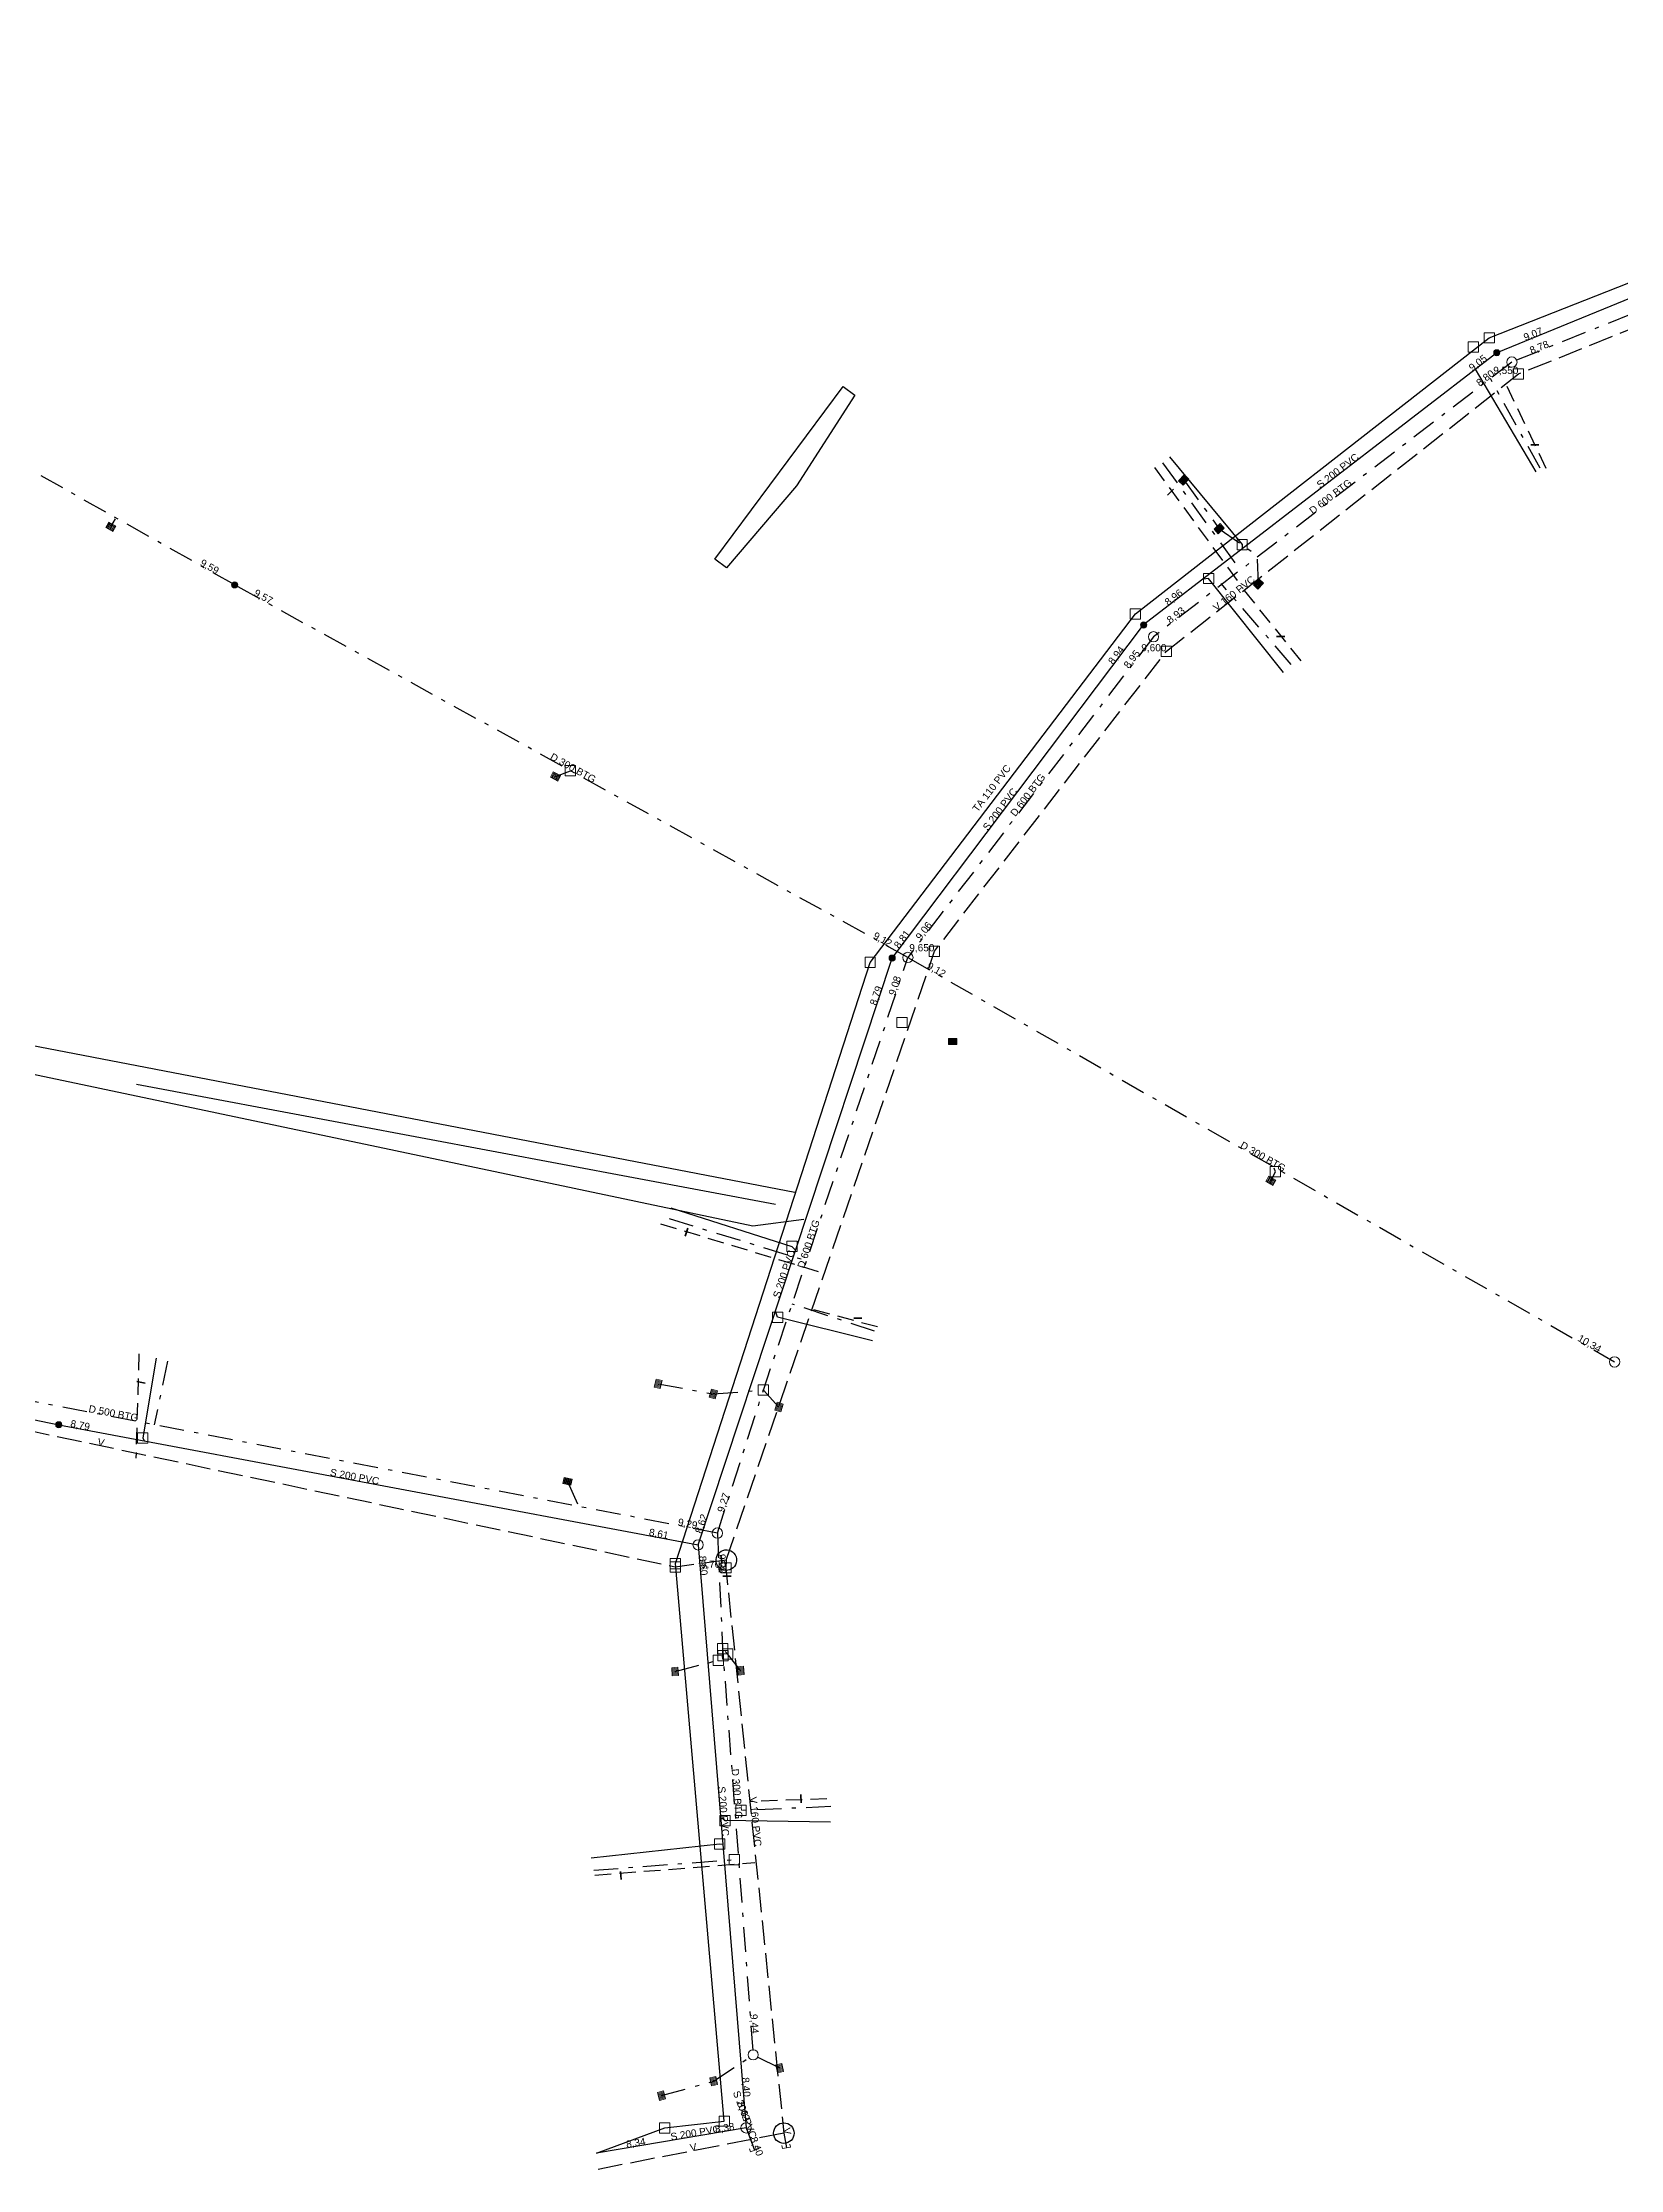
# Model space of a CAD drawing. Header units: metres. Extents: x 119005 to 120452, y 6146783 to 6149515.
# Drawn here: x 119443 to 119596.4, y 6148444.4 to 6148651.2 of the extents above; entities that cross this region are included whole.
import ezdxf
from ezdxf.enums import TextEntityAlignment as Align

# ---------------------------------------------------------------- set-up
doc = ezdxf.new("R2010")
doc.units = ezdxf.units.M
doc.header["$LTSCALE"] = 0.4
for name, pattern in [('Heldragen__fast_', [0]), ('Heldragen__skalber__', [0]), ('Streck_prick__fast_', [12, 6, -2.5, 1, -2.5]), ('Streckad', [8, 6, -2]), ('Streckad2', [6, 4, -2])]:
    doc.linetypes.add(name, pattern=pattern)
for name, color, linetype in [('51_B-ledn-D', 83, 'BDAG'), ('51_B-ledn-S', 243, 'BSPILL'), ('51_B-ledn-V', 173, 'BV'), ('AD_LINE', 83, 'Streck_prick__fast_'), ('D_LINE', 83, 'Streck_prick__fast_'), ('D_TEXT', 7, 'Continuous'), ('DIB_POINT', 83, 'Continuous'), ('DNB_POINT', 83, 'Continuous'), ('DPL_POINT', 83, 'Continuous'), ('DRB_POINT', 83, 'Continuous'), ('S_LINE', 243, 'Heldragen__fast_'), ('S_TEXT', 7, 'Continuous'), ('SD_LINE', 83, 'Streck_prick__fast_'), ('SIB_POINT', 243, 'Continuous'), ('SNB_POINT', 243, 'Continuous'), ('SPL_POINT', 243, 'Continuous'), ('SPP_POINT', 243, 'Continuous'), ('SS_LINE', 243, 'Heldragen__fast_'), ('SV_LINE', 173, 'Streckad2'), ('TA_LINE', 243, 'S-TRYCKLEDN'), ('TA_TEXT', 7, 'Continuous'), ('TPL_POINT', 243, 'Continuous'), ('TSKÄRTL_LINE', 7, 'Heldragen__fast_'), ('V_LINE', 173, 'Streckad'), ('V_TEXT', 7, 'Continuous'), ('VAG_POINT', 173, 'Continuous'), ('VAV_POINT', 173, 'Continuous'), ('VBP_POINT', 173, 'Continuous'), ('VPL_POINT', 173, 'Continuous'), ('VPL_TEXT', 173, 'Continuous'), ('VPP_POINT', 173, 'Continuous'), ('VSV_POINT', 173, 'Continuous')]:
    doc.layers.add(name, color=color, linetype=linetype)
doc.styles.add('ISO', font='iso.shx')
doc.styles.add('Standard_CAD', font='ARIAL.TTF', dxfattribs={"height": 0.2})
doc.linetypes.add('BDAG', pattern='A,5,-1.5,1,-1.5,5,["/",ISO,S=2,R=0,X=-1,Y=-1],5,-1.5,1,-1.5,5', length=28)
doc.linetypes.add('BSPILL', pattern='A,10,["/",ISO,S=2,R=0,X=-1,Y=-1],20', length=30)
doc.linetypes.add('BV', pattern='A,3,-2,3,["/",ISO,S=2,R=0,X=-1,Y=-1],3,-2,6,-2,3', length=24)
doc.linetypes.add('S-TRYCKLEDN', pattern='A,10,0,["V",ISO,S=2,R=90,X=0,Y=-0.571]', length=10)

# ---------------------------------------------------------------- blocks, each defined once
blk = doc.blocks.new('Rektangel')
at = {"color": 0, "linetype": 'Heldragen__skalber__', "lineweight": 0, "flags": 128}
blk.add_lwpolyline([(-0.5, -0.5), (-0.5, 0.5), (0.5, 0.5), (0.5, -0.5), (-0.5, -0.5)], dxfattribs=at)
blk = doc.blocks.new('DRB')
blk.add_hatch(color=0).paths.add_polyline_path([(0.3, 0.3), (0.3, -0.3)], flags=0)
at = {"color": 0, "linetype": 'Heldragen__skalber__', "lineweight": 0, "flags": 128}
for points in [[(-0.4, -0.3), (-0.4, 0.3), (0.4, 0.3), (0.4, -0.3), (-0.4, -0.3)], [(-0.3, 0.3), (-0.3, -0.3)], [(-0.2, 0.3), (-0.2, -0.3)], [(-0.1, 0.3), (-0.1, -0.3)], [(0, 0.3), (0, -0.3)], [(0.1, 0.3), (0.1, -0.3)], [(0.2, 0.3), (0.2, -0.3)], [(0.3, 0.3), (0.3, -0.3), (0.3, 0.3)]]:
    blk.add_lwpolyline(points, dxfattribs=at)
blk = doc.blocks.new('Ventil')
at = {"color": 0, "linetype": 'Heldragen__skalber__', "lineweight": 35, "flags": 128}
blk.add_lwpolyline([(-0.4, 0), (0.4, 0)], dxfattribs=at)
blk = doc.blocks.new('SIB')
blk.add_hatch(color=0).paths.add_polyline_path([(0.3, 0, 1), (-0.3, 0, 1)], flags=0)
at = {"color": 0, "linetype": 'Heldragen__skalber__', "lineweight": 0, "flags": 128}
blk.add_lwpolyline([(0.3, 0, 1), (-0.3, 0, 1), (0.3, 0)], format="xyb", dxfattribs=at)
blk = doc.blocks.new('DIB')
blk.add_hatch(color=0).paths.add_polyline_path([(0.3, 0, 1), (-0.3, 0, 1)], flags=0)
at = {"color": 0, "linetype": 'Heldragen__skalber__', "lineweight": 0, "flags": 128}
blk.add_lwpolyline([(0.3, 0, 1), (-0.3, 0, 1), (0.3, 0)], format="xyb", dxfattribs=at)
blk = doc.blocks.new('NB')
at = {"color": 0, "linetype": 'Heldragen__skalber__', "lineweight": 0}
blk.add_circle((0, 0), 0.5, dxfattribs=at)
blk = doc.blocks.new('Propp')
at = {"color": 0, "linetype": 'Heldragen__skalber__', "lineweight": 9, "flags": 128}
blk.add_lwpolyline([(-0.4, -0.3), (-0.4, 0), (0.4, 0), (0.4, -0.3)], dxfattribs=at)
blk = doc.blocks.new('Cirkel')
blk.add_ellipse((0, 0), major_axis=(0.5, 0), ratio=1)
blk = doc.blocks.new('VBP')
blk.add_hatch(color=0).paths.add_polyline_path([(0.4, -0.3), (-0.4, -0.3), (-0.4, 0.3), (0.4, 0.3)], flags=0)
at = {"color": 0, "linetype": 'Heldragen__skalber__', "lineweight": 0, "flags": 128}
blk.add_lwpolyline([(0.4, -0.3), (-0.4, -0.3), (-0.4, 0.3), (0.4, 0.3), (0.4, -0.3)], dxfattribs=at)

msp = doc.modelspace()

# ---------------------------------------------------------------- linework, layer by layer
at = {"layer": '51_B-ledn-D', "flags": 128}
msp.add_lwpolyline([(119516.12, 6148539.41), (119405.5, 6148560.69), (119398.49, 6148561)], dxfattribs=at)
at = {"layer": '51_B-ledn-S', "flags": 128}
msp.add_lwpolyline([(119452.11, 6148549.94), (119514.24, 6148538.27)], dxfattribs=at)
at = {"layer": '51_B-ledn-V', "flags": 128}
msp.add_lwpolyline([(119516.99, 6148536.78), (119512.03, 6148536.11), (119402.41, 6148559.23), (119394.56, 6148559.85)], dxfattribs=at)
at = {"layer": 'AD_LINE', "flags": 128}
for points in [[(119553.91, 6148608.65), (119557.35, 6148603.91)], [(119449.63, 6148604.1), (119450.09, 6148604.87)], [(119557.35, 6148603.91), (119561.08, 6148601.31)], [(119561.17, 6148598.54), (119561.08, 6148601.31)], [(119492.85, 6148579.83), (119494.31, 6148580.39)], [(119562.38, 6148540.52), (119562.82, 6148541.42), (119562.69, 6148541.75)], [(119502.83, 6148520.81), (119508.18, 6148519.82)], [(119508.18, 6148519.82), (119513.05, 6148520.19)], [(119514.56, 6148518.54), (119513.05, 6148520.19)], [(119494.01, 6148511.32), (119495.08, 6148508.9)], [(119510.86, 6148492.92), (119509.58, 6148494.55), (119509.08, 6148495.07)], [(119504.47, 6148492.84), (119508.67, 6148493.94), (119509.14, 6148494.38)], [(119508.22, 6148453.03), (119512.06, 6148455.59)], [(119514.64, 6148454.3), (119512.06, 6148455.59)], [(119503.15, 6148451.62), (119508.22, 6148453.03)]]:
    msp.add_lwpolyline(points, dxfattribs=at)
at = {"layer": 'D_LINE', "flags": 128}
for points in [[(119655.29, 6148648.01), (119622.69, 6148634.92), (119585.81, 6148620.11)], [(119461.67, 6148598.45), (119399.99, 6148633.22)], [(119585.81, 6148620.11), (119550.97, 6148593.41)], [(119527.1, 6148562.24), (119494.3, 6148580.39), (119461.67, 6148598.45)], [(119550.97, 6148593.41), (119527.1, 6148562.24)], [(119508.58, 6148506.3), (119513.05, 6148520.19), (119527.1, 6148562.24)], [(119527.1, 6148562.24), (119595.79, 6148522.93)], [(119508.58, 6148506.3), (119397.97, 6148527.58), (119390.95, 6148527.89)], [(119508.58, 6148506.3), (119509.09, 6148495.07), (119509.14, 6148494.38), (119512.06, 6148455.59)]]:
    msp.add_lwpolyline(points, dxfattribs=at)
at = {"layer": 'S_LINE', "flags": 128}
for points in [[(119624.23, 6148637.32), (119584.34, 6148621.01)], [(119584.34, 6148621.01), (119550.01, 6148594.56)], [(119525.57, 6148562.18), (119550.01, 6148594.56)], [(119506.71, 6148505.15), (119525.57, 6148562.18)], [(119388.93, 6148527.2), (119396.19, 6148526.85), (119444.57, 6148516.82)], [(119444.57, 6148516.82), (119506.71, 6148505.15)], [(119506.71, 6148505.15), (119511.37, 6148448.49)], [(119511.37, 6148448.49), (119496.82, 6148446.04)], [(119511.37, 6148448.49), (119512.19, 6148446.31)]]:
    msp.add_lwpolyline(points, dxfattribs=at)
at = {"layer": 'SD_LINE', "flags": 128}
for points in [[(119588.55, 6148609.79), (119583.72, 6148618.51)], [(119551.85, 6148610.32), (119559.33, 6148599.99)], [(119564.36, 6148590.7), (119557.55, 6148598.58)], [(119503.9, 6148536.86), (119517.26, 6148532.77)], [(119523.86, 6148525.92), (119515.85, 6148528.56)], [(119455.14, 6148523.02), (119453.84, 6148516.83)], [(119519.62, 6148479.71), (119510.88, 6148479.34), (119510.24, 6148479.75)], [(119496.56, 6148473.53), (119510.24, 6148474.57), (119510.61, 6148474.9)]]:
    msp.add_lwpolyline(points, dxfattribs=at)
at = {"layer": 'SS_LINE', "flags": 128}
for points in [[(119588.17, 6148609.44), (119582.27, 6148619.42)], [(119552.54, 6148610.9), (119559.59, 6148602.37), (119559.6, 6148601.95)], [(119563.6, 6148589.95), (119556.32, 6148599.07), (119555.8, 6148599.02)], [(119504.07, 6148537.9), (119515.83, 6148534.16), (119516.18, 6148533.79)], [(119523.65, 6148524.98), (119514.44, 6148527.27), (119514.22, 6148527.86)], [(119454.02, 6148523.3), (119452.73, 6148515.54), (119452.86, 6148515.27)], [(119519.57, 6148478.2), (119509.32, 6148478.36), (119509.03, 6148478.58)], [(119496.31, 6148474.74), (119508.8, 6148476.08), (119509.13, 6148476.06)]]:
    msp.add_lwpolyline(points, dxfattribs=at)
at = {"layer": 'SV_LINE', "flags": 128}
for points in [[(119589.13, 6148609.77), (119585.22, 6148617.99)], [(119551.08, 6148609.85), (119559.66, 6148598.11)], [(119565.33, 6148591.06), (119559.73, 6148598)], [(119503.05, 6148536.36), (119518.73, 6148531.62)], [(119524.15, 6148526.33), (119517.53, 6148528.11)], [(119452.35, 6148523.72), (119452.06, 6148513.59)], [(119519.23, 6148480.46), (119511.77, 6148480.21)], [(119496.66, 6148473.05), (119512.22, 6148474.27)]]:
    msp.add_lwpolyline(points, dxfattribs=at)
at = {"layer": 'TA_LINE', "flags": 128}
for points in [[(119504.5, 6148503.33), (119523.43, 6148561.76), (119549.21, 6148595.63), (119583.61, 6148622.46), (119656.5, 6148651.16)], [(119496.82, 6148446.04), (119503.46, 6148448.49), (119509.25, 6148449.14), (119504.5, 6148503.33)]]:
    msp.add_lwpolyline(points, dxfattribs=at)
at = {"layer": 'TSKÄRTL_LINE', "flags": 128}
msp.add_lwpolyline([(119520.82, 6148617.72), (119521.94, 6148616.88), (119516.26, 6148608.08), (119509.46, 6148600.11), (119508.34, 6148600.95), (119520.82, 6148617.72)], dxfattribs=at)
at = {"layer": 'V_LINE', "flags": 128}
for points in [[(119509.45, 6148503.67), (119529.68, 6148562.84), (119552.23, 6148592), (119586.44, 6148618.95), (119657.02, 6148647.24), (119658.59, 6148648.35)], [(119509.45, 6148503.67), (119504.49, 6148502.99), (119394.87, 6148526.11), (119387.02, 6148526.73)], [(119509.45, 6148503.67), (119509.41, 6148502.92), (119515.04, 6148447.98)], [(119515.04, 6148447.98), (119496.93, 6148444.45)], [(119515.04, 6148447.98), (119515.29, 6148446.54)]]:
    msp.add_lwpolyline(points, dxfattribs=at)

# ---------------------------------------------------------------- block references
at = {"layer": 'DIB_POINT'}
msp.add_blockref('DIB', (119461.67, 6148598.45), dxfattribs=at)
at = {"layer": 'DNB_POINT'}
for p in [(119585.81, 6148620.11), (119550.97, 6148593.41), (119527.1, 6148562.24), (119595.79, 6148522.93), (119508.58, 6148506.3), (119512.06, 6148455.59)]:
    msp.add_blockref('NB', p, dxfattribs=at)
at = {"layer": 'DPL_POINT'}
for p in [(119494.3, 6148580.39), (119562.82, 6148541.42), (119513.05, 6148520.19), (119509.09, 6148495.07), (119509.58, 6148494.55), (119508.67, 6148493.94), (119509.14, 6148494.38), (119510.88, 6148479.34), (119510.24, 6148474.57)]:
    msp.add_blockref('Rektangel', p, dxfattribs=at)
at = {"layer": 'DRB_POINT'}
for p, rotation in [((119553.91, 6148608.65), 226.5065633124697), ((119449.63, 6148604.1), 150.1885850010441), ((119557.35, 6148603.91), 222.7536897543628), ((119561.17, 6148598.54), 227.6868563704392), ((119492.85, 6148579.83), 332.5152145675746), ((119562.38, 6148540.52), 150.669869548954), ((119502.83, 6148520.81), 256.4665264198605), ((119508.18, 6148519.82), 253.9168642315283), ((119514.56, 6148518.54), 253.7105994252812), ((119494.01, 6148511.32), 169.1534880198743), ((119504.47, 6148492.84), 274.2855138484291), ((119510.86, 6148492.92), 275.5517505756682), ((119514.64, 6148454.3), 103.0857246633391), ((119503.15, 6148451.62), 103.0857246633391), ((119508.22, 6148453.03), 103.0857246633391)]:
    msp.add_blockref('DRB', p, dxfattribs=dict(at, rotation=rotation))
at = {"layer": 'SIB_POINT'}
for p in [(119584.34, 6148621.01), (119550.01, 6148594.56), (119525.57, 6148562.18), (119444.57, 6148516.82)]:
    msp.add_blockref('SIB', p, dxfattribs=at)
at = {"layer": 'SNB_POINT'}
for p in [(119506.71, 6148505.15), (119511.37, 6148448.49)]:
    msp.add_blockref('NB', p, dxfattribs=at)
at = {"layer": 'SPL_POINT'}
for p in [(119559.59, 6148602.37), (119556.32, 6148599.07), (119515.83, 6148534.16), (119514.44, 6148527.27), (119452.73, 6148515.54), (119509.32, 6148478.36), (119508.8, 6148476.08)]:
    msp.add_blockref('Rektangel', p, dxfattribs=at)
at = {"layer": 'SPP_POINT', "rotation": 200.5687639268974}
msp.add_blockref('Propp', (119512.19, 6148446.31), dxfattribs=at)
at = {"layer": 'TPL_POINT'}
for p in [(119582.05, 6148621.56), (119583.61, 6148622.46), (119549.21, 6148595.63), (119523.43, 6148561.76), (119504.5, 6148503.33), (119509.25, 6148449.14), (119503.46, 6148448.49)]:
    msp.add_blockref('Rektangel', p, dxfattribs=at)
at = {"layer": 'VAG_POINT', "xscale": 2, "yscale": 2, "rotation": 97.71138054501196}
msp.add_blockref('Cirkel', (119509.45, 6148503.67), dxfattribs=at)
at = {"layer": 'VAG_POINT', "xscale": 2, "yscale": 2}
msp.add_blockref('Cirkel', (119515.04, 6148447.98), dxfattribs=at)
at = {"layer": 'VAV_POINT', "rotation": 97.71138054501196}
msp.add_blockref('Ventil', (119508.98, 6148503.74), dxfattribs=at)
at = {"layer": 'VAV_POINT'}
msp.add_blockref('Ventil', (119509.52, 6148502.1), dxfattribs=at)
at = {"layer": 'VBP_POINT'}
msp.add_blockref('VBP', (119531.45, 6148554.08), dxfattribs=at)
at = {"layer": 'VPL_POINT'}
for p in [(119586.44, 6148618.95), (119552.23, 6148592), (119529.68, 6148562.84), (119526.52, 6148555.92), (119504.49, 6148502.99), (119509.41, 6148502.92)]:
    msp.add_blockref('Rektangel', p, dxfattribs=at)
at = {"layer": 'VPP_POINT', "rotation": 189.6940249753143}
msp.add_blockref('Propp', (119515.29, 6148446.54), dxfattribs=at)
at = {"layer": 'VSV_POINT'}
for p in [(119588.04, 6148612.05), (119563.34, 6148593.43), (119522.23, 6148527.2)]:
    msp.add_blockref('Ventil', p, dxfattribs=at)
for p, rotation in [((119552.62, 6148607.46), 224.1402476185794), ((119505.58, 6148535.55), 73.2835938284128), ((119452.56, 6148520.95), 169.147758441923), ((119516.71, 6148480.48), 271.3634290932619), ((119499.2, 6148473.02), 273.689637741493)]:
    msp.add_blockref('Ventil', p, dxfattribs=dict(at, rotation=rotation))

# ---------------------------------------------------------------- texts
at = {"layer": 'D_TEXT', "style": 'Standard_CAD'}
for s, rotation, p in [('8,78', 21.8797, (119588.59, 6148621.23)), ('8,80', 37.4599, (119583.43, 6148618.28)), ('D 600 BTG', 37.4599, (119568.39, 6148606.76)), ('9,59', -29.4113, (119459.06, 6148599.92)), ('9,57', -28.9549, (119464.29, 6148597)), ('8,93', 37.4599, (119553.35, 6148595.24)), ('8,95', 52.5634, (119549.14, 6148591.03)), ('D 300 BTG', -28.966, (119494.39, 6148580.35)), ('D 600 BTG', 52.5634, (119539.03, 6148577.82)), ('9,06', 52.5634, (119528.92, 6148564.62)), ('9,12', -28.966, (119524.48, 6148563.69)), ('9,12', -29.7831, (119529.7, 6148560.75)), ('9,08', 71.5271, (119526.15, 6148559.39)), ('D 300 BTG', -29.7831, (119561.45, 6148542.58)), ('D 600 BTG', 71.5271, (119517.77, 6148534.29)), ('10,34', -29.7831, (119593.19, 6148524.42)), ('D 500 BTG', -10.8899, (119449.82, 6148517.6)), ('9,27', 72.1444, (119509.5, 6148509.15)), ('9,29', -10.8899, (119505.63, 6148506.87)), ('9,29', -87.4221, (119508.71, 6148503.3)), ('D 300 BTG', -85.6877, (119510.15, 6148480.93)), ('9,44', -85.6877, (119511.84, 6148458.58))]:
    msp.add_text(s, height=0.7, rotation=rotation, dxfattribs=at).set_placement(p, align=Align.CENTER)
at = {"layer": 'S_TEXT', "style": 'Standard_CAD'}
for s, rotation, p in [('9,07', 22.2286, (119587.12, 6148622.15)), ('9,05', 37.6165, (119581.96, 6148619.18)), ('S 200 PVC', 37.6165, (119567.17, 6148607.79)), ('8,96', 37.6165, (119552.39, 6148596.39)), ('8,34', 9.5507, (119499.77, 6148446.54)), ('S 200 PVC', 9.5507, (119504.09, 6148447.27)), ('8,38', 9.5507, (119508.41, 6148447.99))]:
    msp.add_text(s, height=0.7, rotation=rotation, dxfattribs=at).set_placement(p)
for s, rotation, p in [('8,94', 52.9604, (119548.2, 6148592.17)), ('S 200 PVC', 52.9604, (119537.79, 6148578.37)), ('8,81', 52.9604, (119527.38, 6148564.57)), ('8,79', 71.6928, (119524.63, 6148559.33)), ('S 200 PVC', 71.6928, (119516.14, 6148533.67)), ('8,79', -10.6369, (119447.52, 6148516.27)), ('S 200 PVC', -10.6369, (119475.64, 6148510.99)), ('8,62', 71.6928, (119507.65, 6148508)), ('8,61', -10.6369, (119503.76, 6148505.71)), ('8,60', -85.2975, (119506.95, 6148502.16)), ('S 200 PVC', -85.2975, (119509.04, 6148476.82)), ('S 200 PVC', -69.3846, (119511.78, 6148447.4)), ('8,40', -85.2975, (119511.12, 6148451.48)), ('8,42', -69.3846, (119511.13, 6148449.12)), ('8,40', -69.3846, (119512.42, 6148445.68))]:
    msp.add_text(s, height=0.7, rotation=rotation, dxfattribs=at).set_placement(p, align=Align.RIGHT)
at = {"layer": 'TA_TEXT', "style": 'Standard_CAD'}
msp.add_text('TA 110 PVC', height=0.7, rotation=52.722, dxfattribs=at).set_placement((119533.87, 6148576.31))
at = {"layer": 'V_TEXT', "style": 'Standard_CAD'}
for s, rotation, p in [('V 160 PVC', 38.2267, (119560.91, 6148598.85)), ('V 160 PVC', -84.1489, (119512.19, 6148475.82)), ('V  ', -80.2609, (119515.17, 6148447.26))]:
    msp.add_text(s, height=0.7, rotation=rotation, dxfattribs=at).set_placement(p, align=Align.RIGHT)
for rotation, p in [(-11.9101, (119448.28, 6148514.85)), (11.0376, (119505.99, 6148446.21))]:
    msp.add_text('V  ', height=0.7, rotation=rotation, dxfattribs=at).set_placement(p)
at = {"layer": 'VPL_TEXT', "style": 'Standard_CAD'}
for s, p in [('9,550', (119586.44, 6148618.95)), ('9,600', (119552.23, 6148592)), ('9,650', (119529.68, 6148562.84)), ('9,700', (119509.41, 6148502.92))]:
    msp.add_text(s, height=0.7, dxfattribs=at).set_placement(p, align=Align.RIGHT)

doc.saveas('drawing.dxf')
